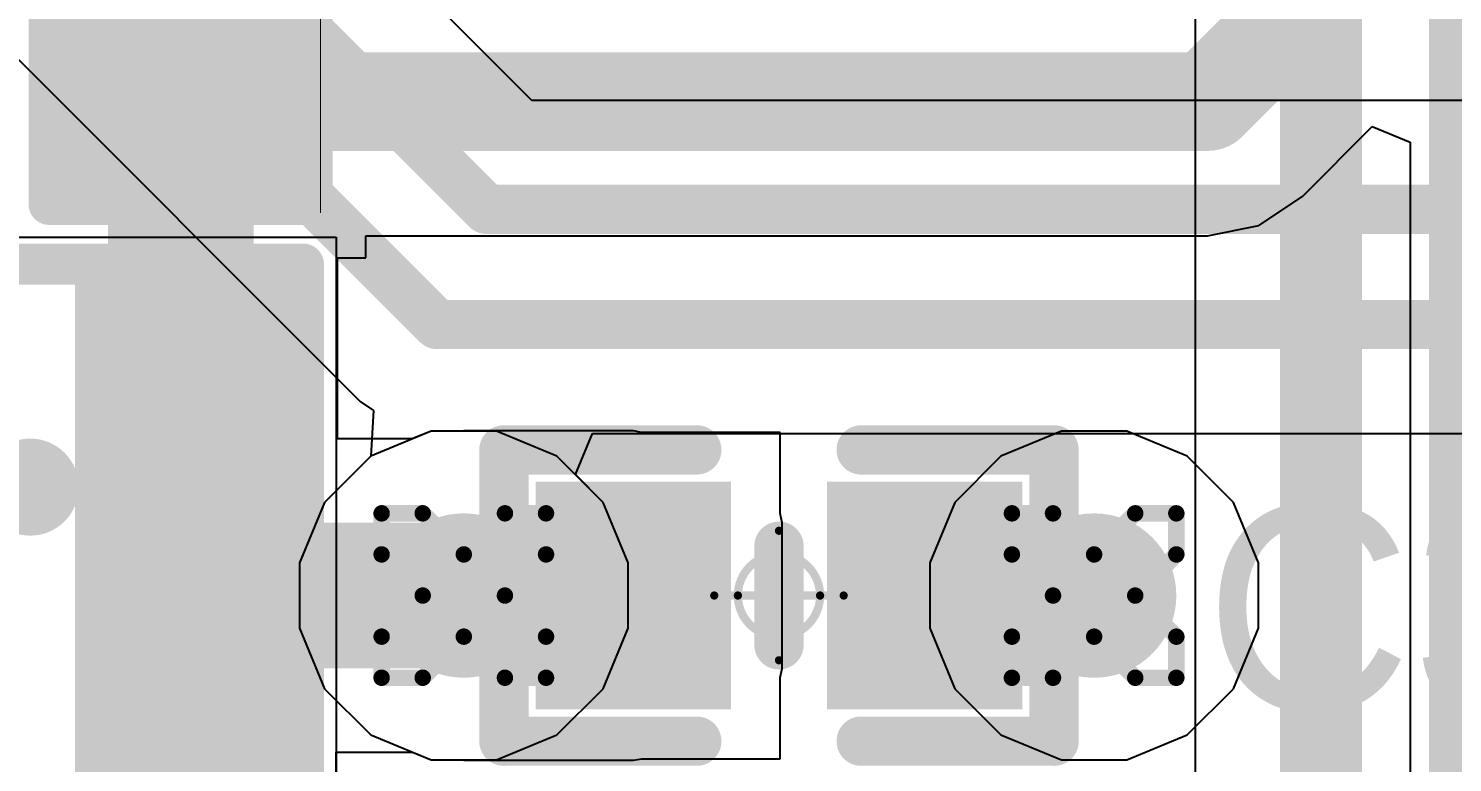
# Model space of a CAD drawing. Header units: inches. Extents: x -13 to 356, y -4 to 120.
# Drawn here: x -1.245 to 3.154, y 14.984 to 17.252 of the extents above; entities that cross this region are included whole.
import ezdxf

# ---------------------------------------------------------------- set-up
doc = ezdxf.new("R2010")
doc.units = ezdxf.units.IN
for name, color, linetype in [('Bottom Layer', 5, 'Continuous'), ('Drill Drawing', 1, 'Continuous'), ('GND', 16, 'Continuous'), ('Mechanical 15', 56, 'Continuous'), ('POWER', 76, 'Continuous'), ('Top Layer', 1, 'Continuous'), ('Top Overlay', 2, 'Continuous'), ('Top Paste', 8, 'Continuous'), ('Top Solder', 216, 'Continuous'), ('Via Holes', 16, 'Continuous')]:
    doc.layers.add(name, color=color, linetype=linetype)
doc.styles.add('Arial', font='', dxfattribs={"height": 0.2})
doc.styles.get('Arial').set_extended_font_data('Arial')

# ---------------------------------------------------------------- blocks, each defined once
blk = doc.blocks.new('C_0402_L_13')
at = {"layer": 'Top Layer'}
for points in [[(-0.64995806, 0.25004268), (-0.24995886, 0.25004268), (-0.24995886, -0.24995632), (-0.64995806, -0.24995632)], [(0.24995886, 0.2499614), (0.64995806, 0.2499614), (0.64995806, -0.2500376), (0.24995886, -0.2500376)]]:
    blk.add_hatch(color=1, dxfattribs=at).paths.add_polyline_path(points)
at = {"layer": 'Top Paste'}
for points in [[(-0.64995806, 0.25004268), (-0.24995886, 0.25004268), (-0.24995886, -0.24995632), (-0.64995806, -0.24995632)], [(0.24995886, 0.2499614), (0.64995806, 0.2499614), (0.64995806, -0.2500376), (0.24995886, -0.2500376)]]:
    blk.add_hatch(color=8, dxfattribs=at).paths.add_polyline_path(points)
at = {"layer": 'Top Solder'}
for points in [[(-0.75155806, 0.35164268), (-0.14835886, 0.35164268), (-0.14835886, -0.35155632), (-0.75155806, -0.35155632)], [(0.14835886, 0.3515614), (0.75155806, 0.3515614), (0.75155806, -0.3516376), (0.14835886, -0.3516376)]]:
    blk.add_hatch(color=216, dxfattribs=at).paths.add_polyline_path(points)
at = {"layer": 'Mechanical 15'}
for points in [[(4.064e-05, -0.19995642, 0.0254, 0.0254, 0), (4.064e-05, 0.20004278, 0.0254, 0.0254, 0)], [(-0.19995896, 4.318e-05, 0.0254, 0.0254, 0), (0.20004024, 4.318e-05, 0.0254, 0.0254, 0)]]:
    blk.add_lwpolyline(points, format="xyseb", dxfattribs=at)
for points in [[(-0.00630936, 0.20004278, 0.0127, 0.0127, 1), (0.00639064, 0.20004278, 0.0127, 0.0127, 1)], [(0.12704064, 4.318e-05, 0.0254, 0.0254, 1), (-0.12695936, 4.318e-05, 0.0254, 0.0254, 1)], [(-0.20630896, 4.318e-05, 0.0127, 0.0127, 1), (-0.19360896, 4.318e-05, 0.0127, 0.0127, 1)], [(-0.13330936, 4.318e-05, 0.0127, 0.0127, 1), (-0.12060936, 4.318e-05, 0.0127, 0.0127, 1)], [(0.12069064, 4.318e-05, 0.0127, 0.0127, 1), (0.13339064, 4.318e-05, 0.0127, 0.0127, 1)], [(0.19369024, 4.318e-05, 0.0127, 0.0127, 1), (0.20639024, 4.318e-05, 0.0127, 0.0127, 1)], [(-0.00630936, -0.19995642, 0.0127, 0.0127, 1), (0.00639064, -0.19995642, 0.0127, 0.0127, 1)]]:
    blk.add_lwpolyline(points, format="xyseb", close=True, dxfattribs=at)
at = {"layer": 'Top Overlay'}
for points in [[(-0.8498789199999999, 0.449961, 0.1524, 0.1524, 0), (-0.25395936, 0.449961, 0.1524, 0.1524, 0)], [(-0.8498789199999999, -0.44987464, 0.1524, 0.1524, 0), (-0.8498789199999999, 0.449961, 0.1524, 0.1524, 0)], [(0.25404064, 0.449961, 0.1524, 0.1524, 0), (0.8499601999999999, 0.449961, 0.1524, 0.1524, 0)], [(0.8499601999999999, -0.4500372, 0.1524, 0.1524, 0), (0.8499601999999999, 0.449961, 0.1524, 0.1524, 0)], [(4.064e-05, -0.15235682, 0.1524, 0.1524, 0), (4.064e-05, 0.15244318, 0.1524, 0.1524, 0)], [(-0.8498789199999999, -0.44987464, 0.1524, 0.1524, 0), (-0.25395936, -0.44987464, 0.1524, 0.1524, 0)], [(-0.8498789199999999, -0.44987464, 0.1524, 0.1524, 0), (-0.84971636, -0.4500372, 0.1524, 0.1524, 0)], [(0.25404064, -0.44987464, 0.1524, 0.1524, 0), (0.8499601999999999, -0.44987464, 0.1524, 0.1524, 0)]]:
    blk.add_lwpolyline(points, format="xyseb", dxfattribs=at)
for points in [[(-0.8879789199999999, 0.449961, 0.0762, 0.0762, 1), (-0.8117789199999998, 0.449961, 0.0762, 0.0762, 1)], [(-0.8879789199999999, 0.449961, 0.0762, 0.0762, 1), (-0.8117789199999998, 0.449961, 0.0762, 0.0762, 1)], [(-0.29205936, 0.449961, 0.0762, 0.0762, 1), (-0.21585936, 0.449961, 0.0762, 0.0762, 1)], [(0.21594064, 0.449961, 0.0762, 0.0762, 1), (0.29214064, 0.449961, 0.0762, 0.0762, 1)], [(0.8118601999999999, 0.449961, 0.0762, 0.0762, 1), (0.8880602, 0.449961, 0.0762, 0.0762, 1)], [(0.8118601999999999, 0.449961, 0.0762, 0.0762, 1), (0.8880602, 0.449961, 0.0762, 0.0762, 1)], [(-0.03805936, 0.15244318, 0.0762, 0.0762, 1), (0.03814064, 0.15244318, 0.0762, 0.0762, 1)], [(-0.03805936, -0.15235682, 0.0762, 0.0762, 1), (0.03814064, -0.15235682, 0.0762, 0.0762, 1)], [(-0.8879789199999999, -0.44987464, 0.0762, 0.0762, 1), (-0.8117789199999998, -0.44987464, 0.0762, 0.0762, 1)], [(-0.8879789199999999, -0.44987464, 0.0762, 0.0762, 1), (-0.8117789199999998, -0.44987464, 0.0762, 0.0762, 1)], [(-0.8879789199999999, -0.44987464, 0.0762, 0.0762, 1), (-0.8117789199999998, -0.44987464, 0.0762, 0.0762, 1)], [(-0.88781636, -0.4500372, 0.0762, 0.0762, 1), (-0.8116163599999999, -0.4500372, 0.0762, 0.0762, 1)], [(-0.29205936, -0.44987464, 0.0762, 0.0762, 1), (-0.21585936, -0.44987464, 0.0762, 0.0762, 1)], [(0.21594064, -0.44987464, 0.0762, 0.0762, 1), (0.29214064, -0.44987464, 0.0762, 0.0762, 1)], [(0.8118601999999999, -0.44987464, 0.0762, 0.0762, 1), (0.8880602, -0.44987464, 0.0762, 0.0762, 1)], [(0.8118601999999999, -0.4500372, 0.0762, 0.0762, 1), (0.8880602, -0.4500372, 0.0762, 0.0762, 1)]]:
    blk.add_lwpolyline(points, format="xyseb", close=True, dxfattribs=at)
blk = doc.blocks.new('SPL06_001_15')
at = {"layer": 'Top Layer'}
for points in [[(-0.9499219, 0.7501000999999999), (-0.9499219, 1.2001119), (-0.4999101, 1.2001119), (-0.4999101, 0.7501000999999999)], [(0.4999101, 0.7501000999999999), (0.4999101, 1.2001119), (0.9499219, 1.2001119), (0.9499219, 0.7501000999999999)], [(-0.9499219, 0.0998601), (-0.9499219, 0.5498719), (-0.4999101, 0.5498719), (-0.4999101, 0.0998601)], [(0.4999101, 0.0998601), (0.4999101, 0.5498719), (0.9499219, 0.5498719), (0.9499219, 0.0998601)], [(-0.9499219, -0.5498719), (-0.9499219, -0.0998601), (-0.4999101, -0.0998601), (-0.4999101, -0.5498719)], [(0.4999101, -0.5498719), (0.4999101, -0.0998601), (0.9499219, -0.0998601), (0.9499219, -0.5498719)], [(-0.9499219, -1.2001119), (-0.9499219, -0.7501000999999999), (-0.4999101, -0.7501000999999999), (-0.4999101, -1.2001119)], [(0.4999101, -1.2001119), (0.4999101, -0.7501000999999999), (0.9499219, -0.7501000999999999), (0.9499219, -1.2001119)]]:
    blk.add_hatch(color=1, dxfattribs=at).paths.add_polyline_path(points)
at = {"layer": 'Top Paste'}
for points in [[(-0.9499219, 0.7501000999999999), (-0.9499219, 1.2001119), (-0.4999101, 1.2001119), (-0.4999101, 0.7501000999999999)], [(0.4999101, 0.7501000999999999), (0.4999101, 1.2001119), (0.9499219, 1.2001119), (0.9499219, 0.7501000999999999)], [(-0.9499219, 0.0998601), (-0.9499219, 0.5498719), (-0.4999101, 0.5498719), (-0.4999101, 0.0998601)], [(0.4999101, 0.0998601), (0.4999101, 0.5498719), (0.9499219, 0.5498719), (0.9499219, 0.0998601)], [(-0.9499219, -0.5498719), (-0.9499219, -0.0998601), (-0.4999101, -0.0998601), (-0.4999101, -0.5498719)], [(0.4999101, -0.5498719), (0.4999101, -0.0998601), (0.9499219, -0.0998601), (0.9499219, -0.5498719)], [(-0.9499219, -1.2001119), (-0.9499219, -0.7501000999999999), (-0.4999101, -0.7501000999999999), (-0.4999101, -1.2001119)], [(0.4999101, -1.2001119), (0.4999101, -0.7501000999999999), (0.9499219, -0.7501000999999999), (0.9499219, -1.2001119)]]:
    blk.add_hatch(color=8, dxfattribs=at).paths.add_polyline_path(points)
at = {"layer": 'Top Solder'}
for points in [[(-1.0515219, 0.6485000999999999), (-1.0515219, 1.3017119), (-0.3983101, 1.3017119), (-0.3983101, 0.6485000999999999)], [(0.3983101, 0.6485000999999999), (0.3983101, 1.3017119), (1.0515219, 1.3017119), (1.0515219, 0.6485000999999999)], [(-1.0515219, -0.001739899999999963), (-1.0515219, 0.6514719), (-0.3983101, 0.6514719), (-0.3983101, -0.001739900000000037)], [(0.3983101, -0.001739899999999963), (0.3983101, 0.6514719), (1.0515219, 0.6514719), (1.0515219, -0.001739900000000037)], [(-1.0515219, -0.6514719), (-1.0515219, 0.001739900000000037), (-0.3983101, 0.001739899999999963), (-0.3983101, -0.6514719)], [(0.3983101, -0.6514719), (0.3983101, 0.001739900000000037), (1.0515219, 0.001739899999999963), (1.0515219, -0.6514719)], [(-1.0515219, -1.3017119), (-1.0515219, -0.6485000999999999), (-0.3983101, -0.6485000999999999), (-0.3983101, -1.3017119)], [(0.3983101, -1.3017119), (0.3983101, -0.6485000999999999), (1.0515219, -0.6485000999999999), (1.0515219, -1.3017119)]]:
    blk.add_hatch(color=216, dxfattribs=at).paths.add_polyline_path(points)
at = {"layer": 'Top Overlay'}
for p, q in [((-0.040005, 0.9400031999999999), (-0.040005, 1.1599926)), ((-0.040005, 1.1599926), (0, 1.1599926)), ((0, 1.1599926), (0, 0.9400031999999999)), ((-0.1360678, 1.0324084), (-0.1360932, 1.072388)), ((-0.1360932, 1.072388), (0.0839216, 1.072388)), ((0.0839216, 1.072388), (0.08389619999999999, 1.0324084)), ((0.08389619999999999, 1.0324084), (-0.1360678, 1.0324084)), ((0.08389619999999999, 1.0324084), (0.08389619999999999, 1.0324084)), ((-0.040005, 0.9400031999999999), (-0.040005, 0.9400031999999999)), ((0, 0.9400031999999999), (-0.040005, 0.9400031999999999))]:
    blk.add_line(p, q, dxfattribs=at)
for points in [[(1.09982, 1.34874, 0.127, 0.127, 0), (-1.103884, 1.34874, 0.127, 0.127, 0)], [(-1.103884, 1.34874, 0.127, 0.127, 0), (-1.103884, -1.34874, 0.127, 0.127, 0)], [(1.09982, 1.34874, 0.127, 0.127, 0), (1.09982, -1.34874, 0.127, 0.127, 0)], [(1.359916, 1.107694, 0.127, 0.127, 0), (1.232916, 0.980694, 0.127, 0.127, 0)], [(1.359916, 1.107694, 0.127, 0.127, 0), (1.359916, 0.853694, 0.127, 0.127, 0)], [(1.359916, 0.853694, 0.127, 0.127, 0), (1.232916, 0.980694, 0.127, 0.127, 0)], [(1.09982, -1.34874, 0.127, 0.127, 0), (-1.103884, -1.34874, 0.127, 0.127, 0)]]:
    blk.add_lwpolyline(points, format="xyseb", dxfattribs=at)
for points in [[(-1.135634, 1.34874, 0.0635, 0.0635, 1), (-1.072134, 1.34874, 0.0635, 0.0635, 1)], [(-1.135634, 1.34874, 0.0635, 0.0635, 1), (-1.072134, 1.34874, 0.0635, 0.0635, 1)], [(1.06807, 1.34874, 0.0635, 0.0635, 1), (1.13157, 1.34874, 0.0635, 0.0635, 1)], [(1.06807, 1.34874, 0.0635, 0.0635, 1), (1.13157, 1.34874, 0.0635, 0.0635, 1)], [(1.328166, 1.107694, 0.0635, 0.0635, 1), (1.391666, 1.107694, 0.0635, 0.0635, 1)], [(1.328166, 1.107694, 0.0635, 0.0635, 1), (1.391666, 1.107694, 0.0635, 0.0635, 1)], [(1.201166, 0.980694, 0.0635, 0.0635, 1), (1.264666, 0.980694, 0.0635, 0.0635, 1)], [(1.201166, 0.980694, 0.0635, 0.0635, 1), (1.264666, 0.980694, 0.0635, 0.0635, 1)], [(1.328166, 0.853694, 0.0635, 0.0635, 1), (1.391666, 0.853694, 0.0635, 0.0635, 1)], [(1.328166, 0.853694, 0.0635, 0.0635, 1), (1.391666, 0.853694, 0.0635, 0.0635, 1)], [(-0.185166, -0.6598919999999999, 0.1500124, 0.1500124, 1), (-0.335026, -0.6598919999999999, 0.1500124, 0.1500124, 1)], [(-0.3725291, -0.6598919999999999, 0.0750062, 0.0750062, 1), (-0.2975229, -0.6598919999999999, 0.0750062, 0.0750062, 1)], [(-0.2226691, -0.6598919999999999, 0.0750062, 0.0750062, 1), (-0.1476629, -0.6598919999999999, 0.0750062, 0.0750062, 1)], [(-1.135634, -1.34874, 0.0635, 0.0635, 1), (-1.072134, -1.34874, 0.0635, 0.0635, 1)], [(-1.135634, -1.34874, 0.0635, 0.0635, 1), (-1.072134, -1.34874, 0.0635, 0.0635, 1)], [(1.06807, -1.34874, 0.0635, 0.0635, 1), (1.13157, -1.34874, 0.0635, 0.0635, 1)], [(1.06807, -1.34874, 0.0635, 0.0635, 1), (1.13157, -1.34874, 0.0635, 0.0635, 1)]]:
    blk.add_lwpolyline(points, format="xyseb", close=True, dxfattribs=at)
blk = doc.blocks.new('R___0402_16')
at = {"layer": 'Top Layer'}
for points in [[(-0.6985, -0.3175), (-0.6985, 0.3175), (-0.2412999999999999, 0.3175), (-0.2413, -0.3175)], [(0.2412999999999999, -0.3175), (0.2413, 0.3175), (0.6985, 0.3175), (0.6985, -0.3175)]]:
    blk.add_hatch(color=1, dxfattribs=at).paths.add_polyline_path(points)
at = {"layer": 'Top Paste'}
for points in [[(-0.6985, -0.3175), (-0.6985, 0.3175), (-0.2412999999999999, 0.3175), (-0.2413, -0.3175)], [(0.2412999999999999, -0.3175), (0.2413, 0.3175), (0.6985, 0.3175), (0.6985, -0.3175)]]:
    blk.add_hatch(color=8, dxfattribs=at).paths.add_polyline_path(points)
at = {"layer": 'Top Solder'}
for points in [[(-0.75350116, -0.37250116), (-0.75350116, 0.37250116), (-0.1862988399999999, 0.37250116), (-0.18629884, -0.37250116)], [(0.1862988399999999, -0.37250116), (0.18629884, 0.37250116), (0.75350116, 0.37250116), (0.75350116, -0.37250116)]]:
    blk.add_hatch(color=216, dxfattribs=at).paths.add_polyline_path(points)
at = {"layer": 'Top Overlay'}
for points in [[(-0.7874, 0.4064, 0.127, 0.127, 0), (0.7874, 0.4064, 0.127, 0.127, 0)], [(-0.7874, 0.4064, 0.127, 0.127, 0), (-0.7874, -0.4064, 0.127, 0.127, 0)], [(0.7874, 0.4064, 0.127, 0.127, 0), (0.7874, -0.4064, 0.127, 0.127, 0)], [(-0.7874, -0.4064, 0.127, 0.127, 0), (0.7874, -0.4064, 0.127, 0.127, 0)], [(-0.8128, -0.4318, 0.0032258, 0.0032258, 0), (0.8128, -0.4318, 0.0032258, 0.0032258, 0)]]:
    blk.add_lwpolyline(points, format="xyseb", dxfattribs=at)
for points in [[(-0.8191499999999999, 0.4064, 0.0635, 0.0635, 1), (-0.7556499999999999, 0.4064, 0.0635, 0.0635, 1)], [(-0.8191499999999999, 0.4064, 0.0635, 0.0635, 1), (-0.7556499999999999, 0.4064, 0.0635, 0.0635, 1)], [(0.7556499999999999, 0.4064, 0.0635, 0.0635, 1), (0.8191499999999999, 0.4064, 0.0635, 0.0635, 1)], [(0.7556499999999999, 0.4064, 0.0635, 0.0635, 1), (0.8191499999999999, 0.4064, 0.0635, 0.0635, 1)], [(-0.8191499999999999, -0.4064, 0.0635, 0.0635, 1), (-0.7556499999999999, -0.4064, 0.0635, 0.0635, 1)], [(-0.8191499999999999, -0.4064, 0.0635, 0.0635, 1), (-0.7556499999999999, -0.4064, 0.0635, 0.0635, 1)], [(0.7556499999999999, -0.4064, 0.0635, 0.0635, 1), (0.8191499999999999, -0.4064, 0.0635, 0.0635, 1)], [(0.7556499999999999, -0.4064, 0.0635, 0.0635, 1), (0.8191499999999999, -0.4064, 0.0635, 0.0635, 1)], [(-0.81360518, -0.4318, 0.0016129, 0.0016129, 1), (-0.8119948199999999, -0.4318, 0.0016129, 0.0016129, 1)], [(0.8119948199999999, -0.4318, 0.0016129, 0.0016129, 1), (0.81360518, -0.4318, 0.0016129, 0.0016129, 1)]]:
    blk.add_lwpolyline(points, format="xyseb", close=True, dxfattribs=at)

msp = doc.modelspace()

# ---------------------------------------------------------------- hatches: boundary and pattern name
at = {"layer": 'Bottom Layer'}
h = msp.add_hatch(color=5, dxfattribs=at)
edge = h.paths.add_edge_path()
edge.add_arc((0.09967975999999999, 15.49986232), 0.254, 0, 360)
h = msp.add_hatch(color=5, dxfattribs=at)
edge = h.paths.add_edge_path()
edge.add_arc((2.0470368, 15.49978104), 0.254, 0, 360)
at = {"layer": 'GND'}
h = msp.add_hatch(color=16, dxfattribs=at)
edge = h.paths.add_edge_path()
edge.add_arc((0.09967975999999999, 15.49986232), 0.254, 0, 360)
h = msp.add_hatch(color=16, dxfattribs=at)
edge = h.paths.add_edge_path()
edge.add_arc((2.0470368, 15.49978104), 0.254, 0, 360)
at = {"layer": 'POWER'}
h = msp.add_hatch(color=76, dxfattribs=at)
edge = h.paths.add_edge_path()
edge.add_arc((0.09967975999999999, 15.49986232), 0.254, 0, 360)
h = msp.add_hatch(color=76, dxfattribs=at)
edge = h.paths.add_edge_path()
edge.add_arc((2.0470368, 15.49978104), 0.254, 0, 360)
at = {"layer": 'Top Layer'}
for points in [[(-1.00008944, 15.92505324), (-0.55007764, 15.92505324), (-0.55007764, 17.02596036), (-1.00008944, 17.02596036)], [(-0.7750835399999999, 15.27481324), (0.8240649, 15.27481324), (0.8240649, 15.72482504), (-0.7750835399999999, 15.72482504)], [(0.6233998199999999, 15.24985774), (0.6233998199999999, 15.74985674), (0.0996823, 15.74985674), (0.0996823, 15.24985774)], [(1.52331928, 15.74978308), (1.52331928, 15.24978408), (2.0470368, 15.24978408), (2.0470368, 15.74978308)]]:
    msp.add_hatch(color=1, dxfattribs=at).paths.add_polyline_path(points)
h = msp.add_hatch(color=1, dxfattribs=at)
edge = h.paths.add_edge_path()
edge.add_arc((0.09967975999999999, 15.49986232), 0.254, 0, 360)
h = msp.add_hatch(color=1, dxfattribs=at)
edge = h.paths.add_edge_path()
edge.add_arc((2.0470368, 15.49978104), 0.254, 0, 360)
at = {"layer": 'Via Holes'}
h = msp.add_hatch(color=7, dxfattribs=at)
edge = h.paths.add_edge_path()
edge.add_arc((0.09967975999999999, 15.49986232), 0.127, 0, 360)
h = msp.add_hatch(color=7, dxfattribs=at)
edge = h.paths.add_edge_path()
edge.add_arc((2.0470368, 15.49978104), 0.127, 0, 360)

# ---------------------------------------------------------------- linework, layer by layer
at = {"layer": 'Bottom Layer'}
for p, q in [((2.3595965, 19.76845424), (2.3595965, 8.658138639999999)), ((-0.00136652, 16.00786232), (-0.18807938, 15.9305244)), ((0.20072604, 16.00786232), (-0.00136652, 16.00786232)), ((0.3874389, 15.9305244), (0.20072604, 16.00786232)), ((-0.18807938, 15.9305244), (-0.33098232, 15.78762146)), ((0.5303418400000001, 15.78762146), (0.3874389, 15.9305244)), ((-0.33098232, 15.78762146), (-0.4083202399999999, 15.6009086)), ((0.6076797599999999, 15.6009086), (0.5303418400000001, 15.78762146)), ((-0.4083202399999999, 15.6009086), (-0.4083202399999999, 15.39881604)), ((0.6076797599999999, 15.39881604), (0.6076797599999999, 15.6009086)), ((-0.4083202399999999, 15.39881604), (-0.33098232, 15.21210318)), ((0.5303418400000001, 15.21210318), (0.6076797599999999, 15.39881604)), ((-0.33098232, 15.21210318), (-0.18807938, 15.06920024)), ((0.3874389, 15.06920024), (0.5303418400000001, 15.21210318)), ((-0.18807938, 15.06920024), (-0.00136652, 14.99186232)), ((0.20072604, 14.99186232), (0.3874389, 15.06920024)), ((-0.00136652, 14.99186232), (0.20072604, 14.99186232))]:
    msp.add_line(p, q, dxfattribs=at)
for points in [[(2.74806156, 8.49723218, 0.254, 0.254, 0), (2.74806156, 19.76845424, 0.254, 0.254, 0)], [(3.208919159999999, 7.23100154, 0.254, 0.254, 0), (3.208919159999999, 19.52084234, 0.254, 0.254, 0)]]:
    msp.add_lwpolyline(points, format="xyseb", dxfattribs=at)
at = {"layer": 'Drill Drawing'}
for points in [[(-0.15432024, 15.62686232, 0.0508, 0.0508, 0), (-0.15432024, 15.75386232, 0.0508, 0.0508, 0)], [(-0.15432024, 15.75386232, 0.0508, 0.0508, 0), (-0.02732024, 15.75386232, 0.0508, 0.0508, 0)], [(-0.02732024, 15.75386232, 0.0508, 0.0508, 0), (0.09967975999999999, 15.62686232, 0.0508, 0.0508, 0)], [(0.09967975999999999, 15.62686232, 0.0508, 0.0508, 0), (0.22667976, 15.75386232, 0.0508, 0.0508, 0)], [(0.22667976, 15.75386232, 0.0508, 0.0508, 0), (0.35367976, 15.75386232, 0.0508, 0.0508, 0)], [(0.35367976, 15.62686232, 0.0508, 0.0508, 0), (0.35367976, 15.75386232, 0.0508, 0.0508, 0)], [(1.7930368, 15.62678104, 0.0508, 0.0508, 0), (1.7930368, 15.75378104, 0.0508, 0.0508, 0)], [(1.7930368, 15.75378104, 0.0508, 0.0508, 0), (1.9200368, 15.75378104, 0.0508, 0.0508, 0)], [(1.9200368, 15.75378104, 0.0508, 0.0508, 0), (2.0470368, 15.62678104, 0.0508, 0.0508, 0)], [(2.0470368, 15.62678104, 0.0508, 0.0508, 0), (2.1740368, 15.75378104, 0.0508, 0.0508, 0)], [(2.1740368, 15.75378104, 0.0508, 0.0508, 0), (2.3010368, 15.75378104, 0.0508, 0.0508, 0)], [(2.3010368, 15.62678104, 0.0508, 0.0508, 0), (2.3010368, 15.75378104, 0.0508, 0.0508, 0)], [(-0.15432024, 15.62686232, 0.0508, 0.0508, 0), (-0.02732024, 15.49986232, 0.0508, 0.0508, 0)], [(0.22667976, 15.49986232, 0.0508, 0.0508, 0), (0.35367976, 15.62686232, 0.0508, 0.0508, 0)], [(1.7930368, 15.62678104, 0.0508, 0.0508, 0), (1.9200368, 15.49978104, 0.0508, 0.0508, 0)], [(2.1740368, 15.49978104, 0.0508, 0.0508, 0), (2.3010368, 15.62678104, 0.0508, 0.0508, 0)], [(-0.15432024, 15.37286232, 0.0508, 0.0508, 0), (-0.02732024, 15.49986232, 0.0508, 0.0508, 0)], [(0.22667976, 15.49986232, 0.0508, 0.0508, 0), (0.35367976, 15.37286232, 0.0508, 0.0508, 0)], [(1.7930368, 15.37278104, 0.0508, 0.0508, 0), (1.9200368, 15.49978104, 0.0508, 0.0508, 0)], [(2.1740368, 15.49978104, 0.0508, 0.0508, 0), (2.3010368, 15.37278104, 0.0508, 0.0508, 0)], [(-0.15432024, 15.24586232, 0.0508, 0.0508, 0), (-0.15432024, 15.37286232, 0.0508, 0.0508, 0)], [(-0.02732024, 15.24586232, 0.0508, 0.0508, 0), (0.09967975999999999, 15.37286232, 0.0508, 0.0508, 0)], [(0.09967975999999999, 15.37286232, 0.0508, 0.0508, 0), (0.22667976, 15.24586232, 0.0508, 0.0508, 0)], [(0.35367976, 15.24586232, 0.0508, 0.0508, 0), (0.35367976, 15.37286232, 0.0508, 0.0508, 0)], [(1.7930368, 15.24578104, 0.0508, 0.0508, 0), (1.7930368, 15.37278104, 0.0508, 0.0508, 0)], [(1.9200368, 15.24578104, 0.0508, 0.0508, 0), (2.0470368, 15.37278104, 0.0508, 0.0508, 0)], [(2.0470368, 15.37278104, 0.0508, 0.0508, 0), (2.1740368, 15.24578104, 0.0508, 0.0508, 0)], [(2.3010368, 15.24578104, 0.0508, 0.0508, 0), (2.3010368, 15.37278104, 0.0508, 0.0508, 0)], [(-0.15432024, 15.24586232, 0.0508, 0.0508, 0), (-0.02732024, 15.24586232, 0.0508, 0.0508, 0)], [(0.22667976, 15.24586232, 0.0508, 0.0508, 0), (0.35367976, 15.24586232, 0.0508, 0.0508, 0)], [(1.7930368, 15.24578104, 0.0508, 0.0508, 0), (1.9200368, 15.24578104, 0.0508, 0.0508, 0)], [(2.1740368, 15.24578104, 0.0508, 0.0508, 0), (2.3010368, 15.24578104, 0.0508, 0.0508, 0)]]:
    msp.add_lwpolyline(points, format="xyseb", dxfattribs=at)
for points in [[(-0.16702024, 15.75386232, 0.0254, 0.0254, 1), (-0.14162024, 15.75386232, 0.0254, 0.0254, 1)], [(-0.16702024, 15.75386232, 0.0254, 0.0254, 1), (-0.14162024, 15.75386232, 0.0254, 0.0254, 1)], [(-0.04002024, 15.75386232, 0.0254, 0.0254, 1), (-0.01462024, 15.75386232, 0.0254, 0.0254, 1)], [(-0.04002024, 15.75386232, 0.0254, 0.0254, 1), (-0.01462024, 15.75386232, 0.0254, 0.0254, 1)], [(0.21397976, 15.75386232, 0.0254, 0.0254, 1), (0.23937976, 15.75386232, 0.0254, 0.0254, 1)], [(0.21397976, 15.75386232, 0.0254, 0.0254, 1), (0.23937976, 15.75386232, 0.0254, 0.0254, 1)], [(0.34097976, 15.75386232, 0.0254, 0.0254, 1), (0.36637976, 15.75386232, 0.0254, 0.0254, 1)], [(0.34097976, 15.75386232, 0.0254, 0.0254, 1), (0.36637976, 15.75386232, 0.0254, 0.0254, 1)], [(1.7803368, 15.75378104, 0.0254, 0.0254, 1), (1.8057368, 15.75378104, 0.0254, 0.0254, 1)], [(1.7803368, 15.75378104, 0.0254, 0.0254, 1), (1.8057368, 15.75378104, 0.0254, 0.0254, 1)], [(1.9073368, 15.75378104, 0.0254, 0.0254, 1), (1.9327368, 15.75378104, 0.0254, 0.0254, 1)], [(1.9073368, 15.75378104, 0.0254, 0.0254, 1), (1.9327368, 15.75378104, 0.0254, 0.0254, 1)], [(2.1613368, 15.75378104, 0.0254, 0.0254, 1), (2.1867368, 15.75378104, 0.0254, 0.0254, 1)], [(2.1613368, 15.75378104, 0.0254, 0.0254, 1), (2.1867368, 15.75378104, 0.0254, 0.0254, 1)], [(2.2883368, 15.75378104, 0.0254, 0.0254, 1), (2.3137368, 15.75378104, 0.0254, 0.0254, 1)], [(2.2883368, 15.75378104, 0.0254, 0.0254, 1), (2.3137368, 15.75378104, 0.0254, 0.0254, 1)], [(-0.16702024, 15.62686232, 0.0254, 0.0254, 1), (-0.14162024, 15.62686232, 0.0254, 0.0254, 1)], [(-0.16702024, 15.62686232, 0.0254, 0.0254, 1), (-0.14162024, 15.62686232, 0.0254, 0.0254, 1)], [(0.08697976, 15.62686232, 0.0254, 0.0254, 1), (0.11237976, 15.62686232, 0.0254, 0.0254, 1)], [(0.08697976, 15.62686232, 0.0254, 0.0254, 1), (0.11237976, 15.62686232, 0.0254, 0.0254, 1)], [(0.34097976, 15.62686232, 0.0254, 0.0254, 1), (0.36637976, 15.62686232, 0.0254, 0.0254, 1)], [(0.34097976, 15.62686232, 0.0254, 0.0254, 1), (0.36637976, 15.62686232, 0.0254, 0.0254, 1)], [(1.7803368, 15.62678104, 0.0254, 0.0254, 1), (1.8057368, 15.62678104, 0.0254, 0.0254, 1)], [(1.7803368, 15.62678104, 0.0254, 0.0254, 1), (1.8057368, 15.62678104, 0.0254, 0.0254, 1)], [(2.0343368, 15.62678104, 0.0254, 0.0254, 1), (2.0597368, 15.62678104, 0.0254, 0.0254, 1)], [(2.0343368, 15.62678104, 0.0254, 0.0254, 1), (2.0597368, 15.62678104, 0.0254, 0.0254, 1)], [(2.2883368, 15.62678104, 0.0254, 0.0254, 1), (2.3137368, 15.62678104, 0.0254, 0.0254, 1)], [(2.2883368, 15.62678104, 0.0254, 0.0254, 1), (2.3137368, 15.62678104, 0.0254, 0.0254, 1)], [(-0.04002024, 15.49986232, 0.0254, 0.0254, 1), (-0.01462024, 15.49986232, 0.0254, 0.0254, 1)], [(-0.04002024, 15.49986232, 0.0254, 0.0254, 1), (-0.01462024, 15.49986232, 0.0254, 0.0254, 1)], [(0.21397976, 15.49986232, 0.0254, 0.0254, 1), (0.23937976, 15.49986232, 0.0254, 0.0254, 1)], [(0.21397976, 15.49986232, 0.0254, 0.0254, 1), (0.23937976, 15.49986232, 0.0254, 0.0254, 1)], [(1.9073368, 15.49978104, 0.0254, 0.0254, 1), (1.9327368, 15.49978104, 0.0254, 0.0254, 1)], [(1.9073368, 15.49978104, 0.0254, 0.0254, 1), (1.9327368, 15.49978104, 0.0254, 0.0254, 1)], [(2.1613368, 15.49978104, 0.0254, 0.0254, 1), (2.1867368, 15.49978104, 0.0254, 0.0254, 1)], [(2.1613368, 15.49978104, 0.0254, 0.0254, 1), (2.1867368, 15.49978104, 0.0254, 0.0254, 1)], [(-0.16702024, 15.37286232, 0.0254, 0.0254, 1), (-0.14162024, 15.37286232, 0.0254, 0.0254, 1)], [(-0.16702024, 15.37286232, 0.0254, 0.0254, 1), (-0.14162024, 15.37286232, 0.0254, 0.0254, 1)], [(0.08697976, 15.37286232, 0.0254, 0.0254, 1), (0.11237976, 15.37286232, 0.0254, 0.0254, 1)], [(0.08697976, 15.37286232, 0.0254, 0.0254, 1), (0.11237976, 15.37286232, 0.0254, 0.0254, 1)], [(0.34097976, 15.37286232, 0.0254, 0.0254, 1), (0.36637976, 15.37286232, 0.0254, 0.0254, 1)], [(0.34097976, 15.37286232, 0.0254, 0.0254, 1), (0.36637976, 15.37286232, 0.0254, 0.0254, 1)], [(1.7803368, 15.37278104, 0.0254, 0.0254, 1), (1.8057368, 15.37278104, 0.0254, 0.0254, 1)], [(1.7803368, 15.37278104, 0.0254, 0.0254, 1), (1.8057368, 15.37278104, 0.0254, 0.0254, 1)], [(2.0343368, 15.37278104, 0.0254, 0.0254, 1), (2.0597368, 15.37278104, 0.0254, 0.0254, 1)], [(2.0343368, 15.37278104, 0.0254, 0.0254, 1), (2.0597368, 15.37278104, 0.0254, 0.0254, 1)], [(2.2883368, 15.37278104, 0.0254, 0.0254, 1), (2.3137368, 15.37278104, 0.0254, 0.0254, 1)], [(2.2883368, 15.37278104, 0.0254, 0.0254, 1), (2.3137368, 15.37278104, 0.0254, 0.0254, 1)], [(-0.16702024, 15.24586232, 0.0254, 0.0254, 1), (-0.14162024, 15.24586232, 0.0254, 0.0254, 1)], [(-0.16702024, 15.24586232, 0.0254, 0.0254, 1), (-0.14162024, 15.24586232, 0.0254, 0.0254, 1)], [(-0.04002024, 15.24586232, 0.0254, 0.0254, 1), (-0.01462024, 15.24586232, 0.0254, 0.0254, 1)], [(-0.04002024, 15.24586232, 0.0254, 0.0254, 1), (-0.01462024, 15.24586232, 0.0254, 0.0254, 1)], [(0.21397976, 15.24586232, 0.0254, 0.0254, 1), (0.23937976, 15.24586232, 0.0254, 0.0254, 1)], [(0.21397976, 15.24586232, 0.0254, 0.0254, 1), (0.23937976, 15.24586232, 0.0254, 0.0254, 1)], [(0.34097976, 15.24586232, 0.0254, 0.0254, 1), (0.36637976, 15.24586232, 0.0254, 0.0254, 1)], [(0.34097976, 15.24586232, 0.0254, 0.0254, 1), (0.36637976, 15.24586232, 0.0254, 0.0254, 1)], [(1.7803368, 15.24578104, 0.0254, 0.0254, 1), (1.8057368, 15.24578104, 0.0254, 0.0254, 1)], [(1.7803368, 15.24578104, 0.0254, 0.0254, 1), (1.8057368, 15.24578104, 0.0254, 0.0254, 1)], [(1.9073368, 15.24578104, 0.0254, 0.0254, 1), (1.9327368, 15.24578104, 0.0254, 0.0254, 1)], [(1.9073368, 15.24578104, 0.0254, 0.0254, 1), (1.9327368, 15.24578104, 0.0254, 0.0254, 1)], [(2.1613368, 15.24578104, 0.0254, 0.0254, 1), (2.1867368, 15.24578104, 0.0254, 0.0254, 1)], [(2.1613368, 15.24578104, 0.0254, 0.0254, 1), (2.1867368, 15.24578104, 0.0254, 0.0254, 1)], [(2.2883368, 15.24578104, 0.0254, 0.0254, 1), (2.3137368, 15.24578104, 0.0254, 0.0254, 1)], [(2.2883368, 15.24578104, 0.0254, 0.0254, 1), (2.3137368, 15.24578104, 0.0254, 0.0254, 1)]]:
    msp.add_lwpolyline(points, format="xyseb", close=True, dxfattribs=at)
at = {"layer": 'GND'}
for p, q in [((0.3099384199999999, 17.02949604), (-1.01712522, 18.35655968)), ((-1.5503144, 17.42909138), (-0.22038818, 16.09916516)), ((6.84584356, 17.02949604), (0.3099384199999999, 17.02949604)), ((-0.22038818, 16.09916516), (-0.1792224, 16.0716595)), ((-0.1792224, 16.0716595), (-0.18808192, 15.93052186)), ((0.44440602, 15.87355728), (0.4970119599999999, 16.00055728)), ((0.4970119599999999, 16.00055728), (9.2413963, 16.00055728)), ((-0.18808192, 15.93052186), (-0.33098232, 15.78762146)), ((0.5303418400000001, 15.78762146), (0.44440602, 15.87355728)), ((-0.33098232, 15.78762146), (-0.4083202399999999, 15.6009086)), ((0.6076797599999999, 15.6009086), (0.5303418400000001, 15.78762146)), ((-0.4083202399999999, 15.6009086), (-0.4083202399999999, 15.39881604)), ((0.6076797599999999, 15.39881604), (0.6076797599999999, 15.6009086)), ((-0.4083202399999999, 15.39881604), (-0.33098232, 15.21210318)), ((0.5303418400000001, 15.21210318), (0.6076797599999999, 15.39881604)), ((-0.33098232, 15.21210318), (-0.18807938, 15.06920024)), ((0.3874389, 15.06920024), (0.5303418400000001, 15.21210318)), ((-0.18807938, 15.06920024), (-0.00136652, 14.99186232)), ((0.20072604, 14.99186232), (0.3874389, 15.06920024)), ((-0.00136652, 14.99186232), (0.20072604, 14.99186232))]:
    msp.add_line(p, q, dxfattribs=at)
for points in [[(-1.50236936, 18.36568082, 0.1524, 0.1524, 0), (0.1704848, 16.69282666, 0.1524, 0.1524, 0)], [(-1.41086078, 17.76576076, 0.1524, 0.1524, 0), (0.01767332, 16.33722666, 0.1524, 0.1524, 0)], [(0.1704848, 16.69282666, 0.1524, 0.1524, 0), (9.08360388, 16.69282666, 0.1524, 0.1524, 0)], [(0.01767332, 16.33722666, 0.1524, 0.1524, 0), (9.2413963, 16.33722666, 0.1524, 0.1524, 0)]]:
    msp.add_lwpolyline(points, format="xyseb", dxfattribs=at)
for points in [[(0.1323848, 16.69282666, 0.0762, 0.0762, 1), (0.2085848, 16.69282666, 0.0762, 0.0762, 1)], [(0.1323848, 16.69282666, 0.0762, 0.0762, 1), (0.2085848, 16.69282666, 0.0762, 0.0762, 1)], [(-0.02042668, 16.33722666, 0.0762, 0.0762, 1), (0.05577331999999999, 16.33722666, 0.0762, 0.0762, 1)], [(-0.02042668, 16.33722666, 0.0762, 0.0762, 1), (0.05577331999999999, 16.33722666, 0.0762, 0.0762, 1)]]:
    msp.add_lwpolyline(points, format="xyseb", close=True, dxfattribs=at)
at = {"layer": 'POWER'}
for p, q in [((1.94599052, 16.00778104), (1.75927766, 15.93044312)), ((2.14808308, 16.00778104), (1.94599052, 16.00778104)), ((2.33479594, 15.93044312), (2.14808308, 16.00778104)), ((1.75927766, 15.93044312), (1.61637472, 15.78754018)), ((2.47769888, 15.78754018), (2.33479594, 15.93044312)), ((1.61637472, 15.78754018), (1.5390368, 15.60082732)), ((2.5550368, 15.60082732), (2.47769888, 15.78754018)), ((1.5390368, 15.60082732), (1.5390368, 15.39873476)), ((2.5550368, 15.39873476), (2.5550368, 15.60082732)), ((1.5390368, 15.39873476), (1.61637472, 15.2120219)), ((2.47769888, 15.2120219), (2.5550368, 15.39873476)), ((1.61637472, 15.2120219), (1.75927766, 15.06911896)), ((2.33479594, 15.06911896), (2.47769888, 15.2120219)), ((1.75927766, 15.06911896), (1.94599052, 14.99178104)), ((2.14808308, 14.99178104), (2.33479594, 15.06911896)), ((1.94599052, 14.99178104), (2.14808308, 14.99178104))]:
    msp.add_line(p, q, dxfattribs=at)
at = {"layer": 'Top Layer'}
for p, q in [((2.6905204, 16.7329612), (2.90621974, 16.94866054)), ((2.90621974, 16.94866054), (3.0235525, 16.90005764)), ((3.0235525, 16.90005764), (3.0235525, 10.1592888)), ((2.5560909, 16.64313918), (2.6905204, 16.7329612)), ((2.39752124, 16.61159746), (2.5560909, 16.64313918)), ((-2.68211554, 16.60725914), (-0.29451554, 16.60725914)), ((-0.29451554, 16.60725914), (-0.29451554, 13.68625914)), ((-0.20358354, 16.54336036), (-0.20358354, 16.61159746)), ((-0.20358354, 16.61159746), (2.39752124, 16.61159746)), ((-0.29110178, 15.9838009), (-0.29110178, 16.54336036)), ((-0.29110178, 16.54336036), (-0.20358354, 16.54336036)), ((-0.05945632, 15.9838009), (-0.29110178, 15.9838009)), ((-0.00136652, 16.00786232), (-0.05945632, 15.9838009)), ((0.09480295999999999, 16.00786232), (-0.00136652, 16.00786232)), ((0.09967975999999999, 16.0088326), (0.09480295999999999, 16.00786232)), ((0.6233998199999999, 16.0088326), (0.09967975999999999, 16.0088326)), ((0.64839088, 16.00386182), (0.6233998199999999, 16.0088326)), ((1.07739942, 16.00386182), (0.64839088, 16.00386182)), ((1.07739942, 15.75319938), (1.07739942, 16.00386182)), ((1.0830433, 15.72482504), (1.07739942, 15.75319938)), ((1.0830433, 15.27481324), (1.0830433, 15.72482504)), ((1.07739942, 15.2464389), (1.0830433, 15.27481324)), ((1.07739942, 14.99586282), (1.07739942, 15.2464389)), ((-0.29451554, 14.21700992), (-0.29451554, 15.01583738)), ((-0.29451554, 15.01583738), (-0.05924804, 15.01583738)), ((-0.05924804, 15.01583738), (-0.00136652, 14.99186232)), ((-0.00136652, 14.99186232), (0.09474961999999999, 14.99186232)), ((0.09474961999999999, 14.99186232), (0.09967975999999999, 14.99088188)), ((0.09967975999999999, 14.99088188), (0.6233998199999999, 14.99088188)), ((0.6233998199999999, 14.99088188), (0.6484416799999999, 14.99586282)), ((0.6484416799999999, 14.99586282), (1.07739942, 14.99586282))]:
    msp.add_line(p, q, dxfattribs=at)
for points in [[(2.39752124, 17.02596036, 0.3048, 0.3048, 0), (2.83556202, 17.46400114, 0.3048, 0.3048, 0)], [(-0.7750835399999999, 17.02596036, 0.3048, 0.3048, 0), (2.39752124, 17.02596036, 0.3048, 0.3048, 0)]]:
    msp.add_lwpolyline(points, format="xyseb", dxfattribs=at)
for points in [[(-0.85128354, 17.02596036, 0.1524, 0.1524, 1), (-0.69888354, 17.02596036, 0.1524, 0.1524, 1)], [(2.32132124, 17.02596036, 0.1524, 0.1524, 1), (2.47372124, 17.02596036, 0.1524, 0.1524, 1)], [(2.32132124, 17.02596036, 0.1524, 0.1524, 1), (2.47372124, 17.02596036, 0.1524, 0.1524, 1)]]:
    msp.add_lwpolyline(points, format="xyseb", close=True, dxfattribs=at)

# ---------------------------------------------------------------- block references
for name, p, rotation in [('R___0402_16', (-0.7750835399999999, 17.49586036), 90), ('SPL06_001_15', (-1.49999954, 15.17495314), 180)]:
    msp.add_blockref(name, p, dxfattribs=dict(rotation=rotation))
msp.add_blockref('C_0402_L_13', (1.07335828, 15.49981914))

# ---------------------------------------------------------------- texts
at = {"layer": 'Top Overlay', "style": 'Arial'}
msp.add_text('C31', height=0.635, dxfattribs=at).set_placement((2.388235, 15.14477032))

doc.saveas('drawing.dxf')
